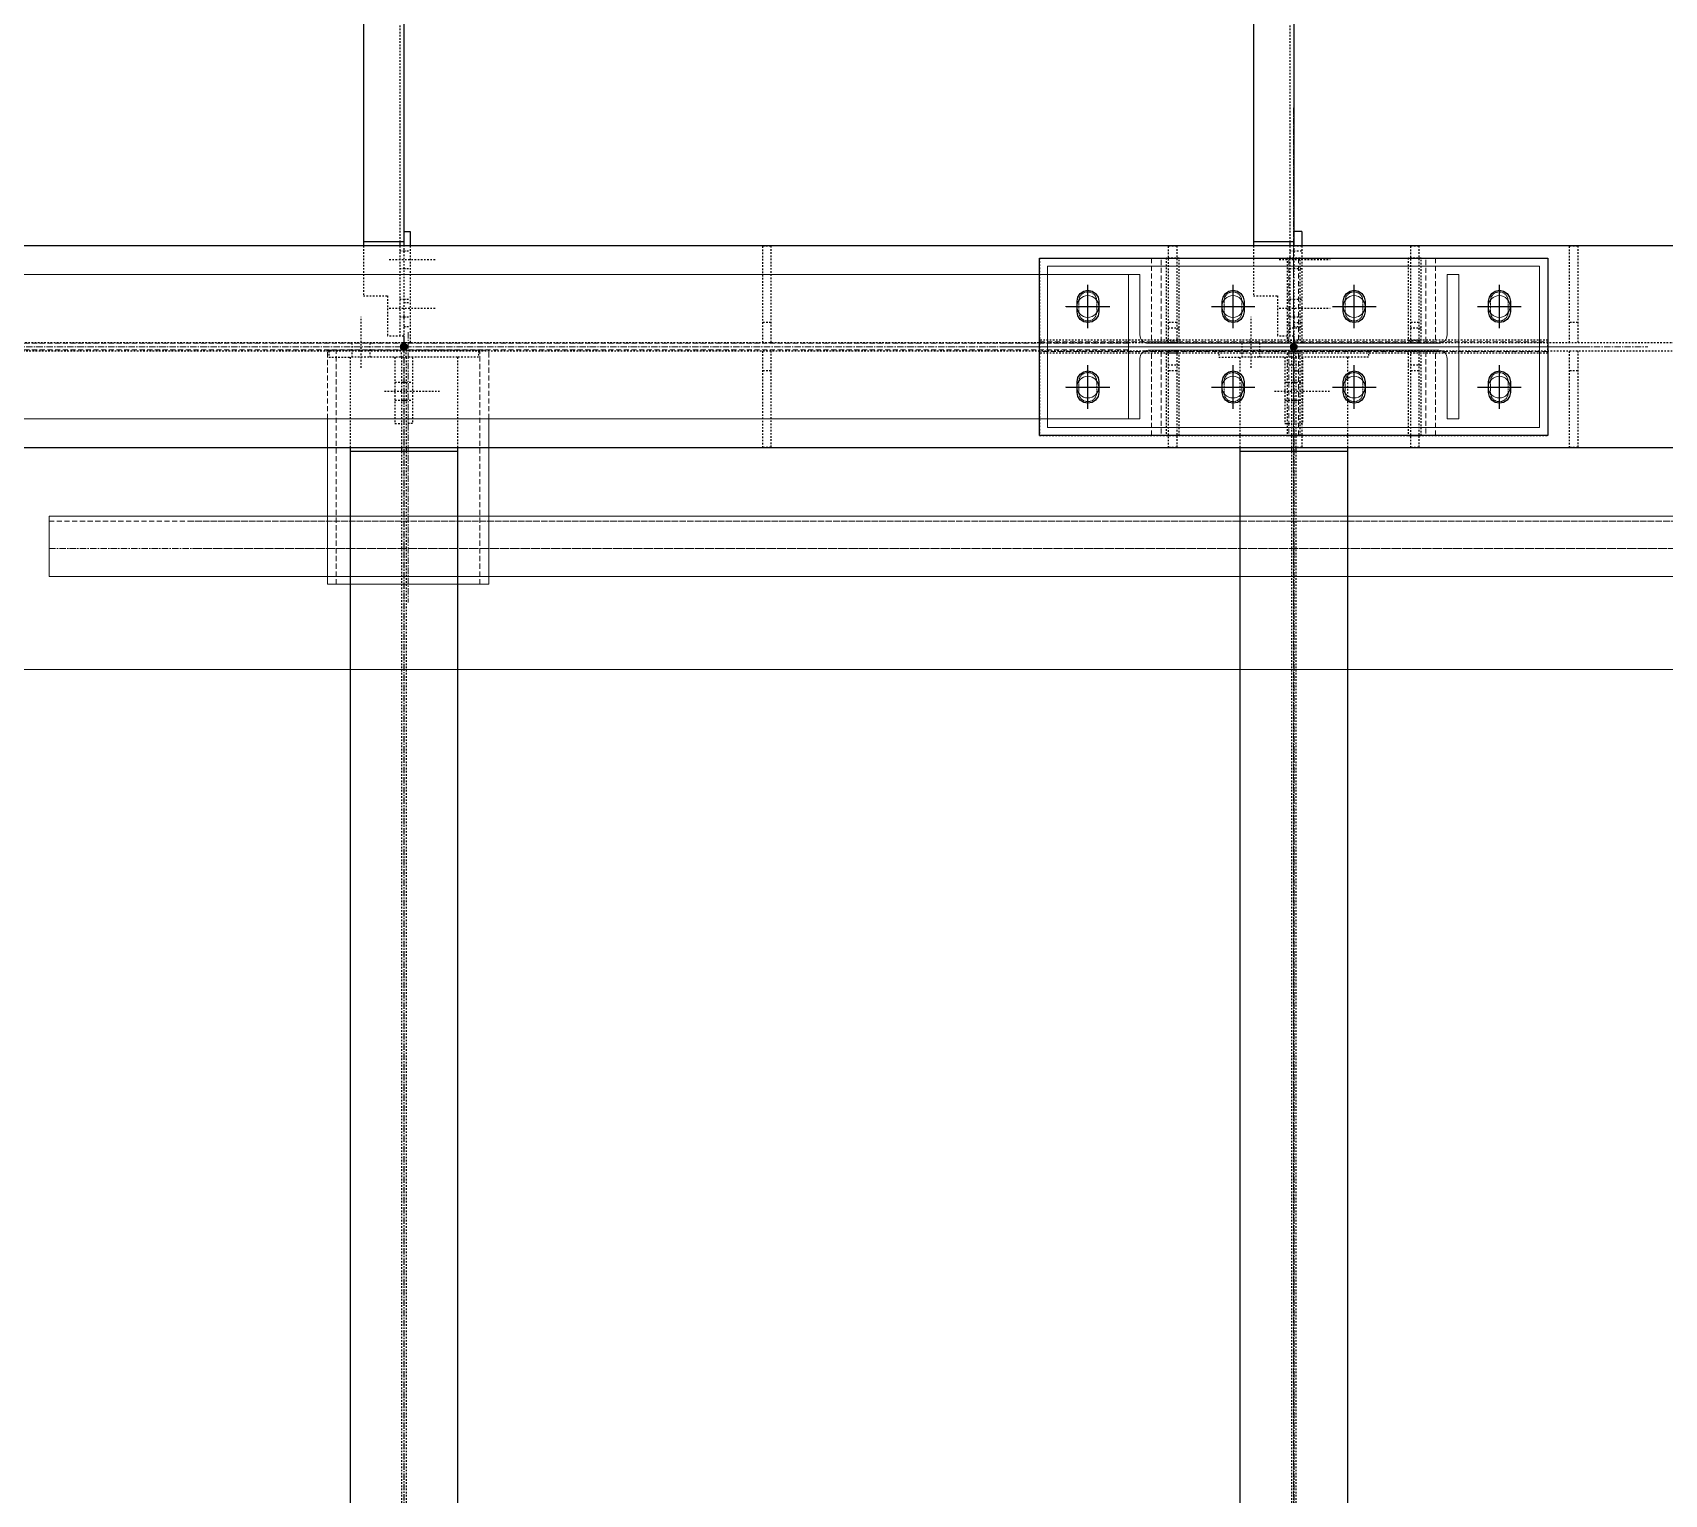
# Model space of a CAD drawing. Header units: millimetres. Extents: x -1319 to 21258, y 11161 to 27532.
# Drawn here: x 9667 to 11689, y 17259 to 19071 of the extents above; entities that cross this region are included whole.
import ezdxf

# ---------------------------------------------------------------- set-up
doc = ezdxf.new("R2010")
doc.units = ezdxf.units.MM
for name, pattern in [('CENTER', [12.7, 7.9375, -1.5875, 1.5875, -1.5875]), ('DXK_LINE_DOT2', [3.9198, 1.9599, -1.9599]), ('HIDDEN', [9.525, 6.35, -3.175])]:
    doc.linetypes.add(name, pattern=pattern)
for name, color, linetype in [('1', 7, 'Continuous'), ('2', 7, 'Continuous'), ('4', 7, 'Continuous')]:
    doc.layers.add(name, color=color, linetype=linetype)
for name, color, linetype, lineweight in [('Belt', 4, 'Continuous', 9), ('CEN', 1, 'CENTER', 9), ('HIDDDEN', 3, 'HIDDEN', 9), ('HIDDEN', 3, 'HIDDEN', 9), ('MAIN OBJECT', 2, 'Continuous', 18), ('STR25', 30, 'Continuous', 5), ('STRUC-25HD', 3, 'HIDDEN', 5)]:
    doc.layers.add(name, color=color, linetype=linetype, lineweight=lineweight)

# ---------------------------------------------------------------- blocks, each defined once
blk = doc.blocks.new('A$Cfeb8c868')
at = {"layer": '4', "linetype": 'Continuous'}
for points in [[(4400, -4804, -1), (4400, -4796, -1)], [(4400, -4804, -1), (4400, -4796, -1)], [(5503, -4804, -1), (5503, -4796, -1)], [(5503, -4804, -1), (5503, -4796, -1)]]:
    blk.add_hatch(color=4, dxfattribs=at).paths.add_polyline_path(points)
at = {"layer": '1', "color": 4, "linetype": 'DXK_LINE_DOT2'}
for p, q in [((4395, -4178.2), (4395, -4670)), ((5498, -4178.2), (5498, -4670)), ((4400, -4670), (4400, -4787)), ((5503, -4670), (5503, -4787)), ((4845, -4675), (3855, -4675)), ((4350, -4675), (4350, -4737)), ((4395, -4675), (4395, -4787)), ((4395, -4681), (4400, -4681)), ((4400, -4681), (4408, -4681)), ((4408, -4675), (4408, -4795)), ((4845, -4795), (4845, -4675)), ((4845, -4675), (4855, -4675)), ((5503, -4675), (4855, -4675)), ((4855, -4675), (4855, -4795)), ((5188, -4690), (5188, -4910)), ((5188, -4690), (5818, -4690)), ((5345, -4690), (5345, -4792)), ((5361, -4690), (5345, -4690)), ((5348, -4795), (5348, -4675)), ((5348, -4675), (5358, -4675)), ((5358, -4675), (5358, -4795)), ((5361, -4792), (5361, -4690)), ((5453, -4675), (5453, -4737)), ((5495, -4690), (5495, -4792)), ((5511, -4690), (5495, -4690)), ((5498, -4675), (5498, -4787)), ((5498, -4681), (5503, -4681)), ((5503, -4675), (5513, -4675)), ((5503, -4681), (5513, -4681)), ((5511, -4792), (5511, -4690)), ((5845, -4675), (5513, -4675)), ((5513, -4675), (5513, -4795)), ((5645, -4690), (5645, -4792)), ((5661, -4690), (5645, -4690)), ((5648, -4795), (5648, -4675)), ((5648, -4675), (5658, -4675)), ((5658, -4675), (5658, -4795)), ((5661, -4792), (5661, -4690)), ((5818, -4690), (5818, -4910)), ((5845, -4795), (5845, -4675)), ((5845, -4675), (5855, -4675)), ((6014, -4675), (5855, -4675)), ((5855, -4675), (5855, -4795)), ((4382, -4692), (4440, -4692)), ((4395, -4703), (4400, -4703)), ((4400, -4703), (4408, -4703)), ((5485, -4692), (5548, -4692)), ((5498, -4703), (5503, -4703)), ((5503, -4703), (5513, -4703)), ((4350, -4737), (4380, -4737)), ((4380, -4737), (4380, -4787)), ((4382, -4752), (4440, -4752)), ((4395, -4741), (4400, -4741)), ((4400, -4741), (4408, -4741)), ((4400, -4745), (4408, -4745)), ((5453, -4737), (5483, -4737)), ((5483, -4737), (5483, -4787)), ((5485, -4752), (5548, -4752)), ((5498, -4741), (5503, -4741)), ((5503, -4741), (5513, -4741)), ((4347.2, -4826), (4347.2, -4763)), ((4395, -4763), (4400, -4763)), ((4400, -4763), (4408, -4763)), ((4855, -4770), (4845, -4770)), ((5358, -4770), (5348, -4770)), ((5450.2, -4826), (5450.2, -4763)), ((5498, -4763), (5503, -4763)), ((5503, -4763), (5513, -4763)), ((5503, -4770), (5513, -4770)), ((5658, -4770), (5648, -4770)), ((5855, -4770), (5845, -4770)), ((4400, -4787), (4380, -4787)), ((4400, -4775), (4408, -4775)), ((5188, -4808), (5188, -4792)), ((5818, -4792), (5188, -4792)), ((5361, -4777), (5345, -4777)), ((5345, -4792), (5361, -4792)), ((5503, -4787), (5483, -4787)), ((5511, -4777), (5495, -4777)), ((5495, -4792), (5511, -4792)), ((5503, -4775), (5513, -4775)), ((5661, -4777), (5645, -4777)), ((5645, -4792), (5661, -4792)), ((5818, -4808), (5818, -4792)), ((8370, -4795), (-125, -4795)), ((-125, -4805), (8370, -4805)), ((4307.1, -4805), (4307.1, -4813)), ((4307.1, -4813), (4333.4, -4813)), ((4466.6, -4813), (4333.4, -4813)), ((4333.4, -4813), (4333.4, -4925)), ((4336.2, -4805), (4336.2, -4795)), ((4336.2, -4813), (4336.2, -4805)), ((4358.2, -4805), (4358.2, -4795)), ((4358.2, -4813), (4358.2, -4805)), ((4389.1, -4813), (4389.1, -4895)), ((4397.1, -4813), (4397.1, -4805)), ((4397.1, -4813), (4397.1, -4925)), ((4408, -4795), (4400, -4795)), ((4402.8, -4813), (4402.8, -4805)), ((4402.8, -4813), (4402.8, -4925)), ((4410.9, -4813), (4410.9, -4895)), ((4466.6, -4813), (4466.6, -4925)), ((4492.8, -4813), (4466.6, -4813)), ((4492.8, -4805), (4492.8, -4813)), ((4845, -4925), (4845, -4805)), ((4855, -4805), (4855, -4925)), ((5818, -4808), (5188, -4808)), ((5361, -4808), (5345, -4808)), ((5345, -4808), (5345, -4910)), ((5358, -4795), (5348, -4795)), ((5348, -4925), (5348, -4805)), ((5348, -4805), (5358, -4805)), ((5358, -4805), (5358, -4925)), ((5361, -4910), (5361, -4808)), ((5410.1, -4805), (5410.1, -4813)), ((5410.1, -4813), (5436.4, -4813)), ((5569.6, -4813), (5436.4, -4813)), ((5436.4, -4813), (5436.4, -4925)), ((5439.2, -4805), (5439.2, -4795)), ((5439.2, -4813), (5439.2, -4805)), ((5461.2, -4805), (5461.2, -4795)), ((5461.2, -4813), (5461.2, -4805)), ((5492.2, -4813), (5492.2, -4895)), ((5511, -4808), (5495, -4808)), ((5495, -4808), (5495, -4910)), ((5500.1, -4813), (5500.1, -4805)), ((5500.1, -4813), (5500.1, -4925)), ((5513, -4795), (5503, -4795)), ((5503, -4805), (5513, -4805)), ((5505.8, -4813), (5505.8, -4805)), ((5505.8, -4813), (5505.8, -4925)), ((5511, -4910), (5511, -4808)), ((5513, -4805), (5513, -4925)), ((5513.9, -4813), (5513.9, -4895)), ((5595.8, -4813), (5569.6, -4813)), ((5569.6, -4813), (5569.6, -4925)), ((5595.8, -4805), (5595.8, -4813)), ((5661, -4808), (5645, -4808)), ((5645, -4808), (5645, -4910)), ((5658, -4795), (5648, -4795)), ((5648, -4925), (5648, -4805)), ((5648, -4805), (5658, -4805)), ((5658, -4805), (5658, -4925)), ((5661, -4910), (5661, -4808)), ((5845, -4925), (5845, -4805)), ((5855, -4805), (5855, -4925)), ((4855, -4830), (4845, -4830)), ((5361, -4823), (5345, -4823)), ((5358, -4830), (5348, -4830)), ((5511, -4823), (5495, -4823)), ((5503, -4830), (5513, -4830)), ((5661, -4823), (5645, -4823)), ((5658, -4830), (5648, -4830)), ((5855, -4830), (5845, -4830)), ((4389.1, -4844), (4397.1, -4844)), ((4397.1, -4844), (4402.8, -4844)), ((4402.8, -4844), (4410.9, -4844)), ((5492.2, -4844), (5500.1, -4844)), ((5500.1, -4844), (5505.8, -4844)), ((5505.8, -4844), (5513.9, -4844)), ((4376.1, -4855), (4444.1, -4855)), ((4389.1, -4866), (4397.1, -4866)), ((4397.1, -4866), (4402.8, -4866)), ((4402.8, -4866), (4410.9, -4866)), ((5479.1, -4855), (5547.2, -4855)), ((5492.2, -4866), (5500.1, -4866)), ((5500.1, -4866), (5505.8, -4866)), ((5505.8, -4866), (5513.9, -4866)), ((4389.1, -4895), (4397.1, -4895)), ((4410.9, -4895), (4402.8, -4895)), ((5188, -4910), (5818, -4910)), ((5345, -4910), (5361, -4910)), ((5492.2, -4895), (5500.1, -4895)), ((5495, -4910), (5511, -4910)), ((5513.9, -4895), (5505.8, -4895)), ((5645, -4910), (5661, -4910)), ((3855, -4925), (4845, -4925)), ((4397.1, -4930), (4397.1, -7680.5)), ((4402.8, -4930), (4402.8, -7680.5)), ((4855, -4925), (4845, -4925)), ((4855, -4925), (5845, -4925)), ((5358, -4925), (5348, -4925)), ((5500.1, -4930), (5500.1, -7680.5)), ((5513, -4925), (5503, -4925)), ((5505.8, -4930), (5505.8, -7680.5)), ((5658, -4925), (5648, -4925)), ((5855, -4925), (5845, -4925)), ((5855, -4925), (5993, -4925))]:
    blk.add_line(p, q, dxfattribs=at)
at = {"layer": '2', "color": 4, "linetype": 'Continuous'}
for p, q in [((4350, -4173.2), (4350, -4675)), ((4400, -4178.2), (4400, -4670)), ((5453, -4173.2), (5453, -4675)), ((5503, -4178.2), (5503, -4670)), ((4400, -4670), (4350, -4670)), ((4395, -4670), (4395, -4675)), ((4400, -4657), (4408, -4657)), ((4400, -4670), (4400, -4675)), ((4408, -4657), (4408, -4675)), ((5503, -4670), (5453, -4670)), ((5498, -4670), (5498, -4675)), ((5513, -4657), (5503, -4657)), ((5503, -4670), (5503, -4675)), ((5513, -4657), (5513, -4675)), ((8370, -4675), (-125, -4675)), ((5188, -4910), (5188, -4690)), ((5188, -4690), (5818, -4690)), ((5818, -4690), (5818, -4910)), ((5238.5, -4733.9), (5242.8, -4731)), ((5242.8, -4731), (5248, -4730)), ((5248, -4777), (5248, -4723)), ((5248, -4730), (5248, -4730)), ((5248, -4730), (5253.2, -4731)), ((5253.2, -4731), (5257.5, -4733.9)), ((5418.5, -4733.9), (5422.8, -4731)), ((5422.8, -4731), (5428, -4730)), ((5428, -4777), (5428, -4723)), ((5428, -4730), (5428, -4730)), ((5428, -4730), (5433.2, -4731)), ((5433.2, -4731), (5437.5, -4733.9)), ((5568.5, -4733.9), (5572.8, -4731)), ((5572.8, -4731), (5578, -4730)), ((5578, -4777), (5578, -4723)), ((5578, -4730), (5578, -4730)), ((5578, -4730), (5583.2, -4731)), ((5583.2, -4731), (5587.5, -4733.9)), ((5748.5, -4734), (5752.8, -4731)), ((5752.8, -4731), (5758, -4730)), ((5758, -4777), (5758, -4723)), ((5758, -4730), (5758, -4730)), ((5758, -4730), (5763.2, -4731)), ((5763.2, -4731), (5767.5, -4734)), ((5221, -4750), (5275, -4750)), ((5234.5, -4743.5), (5235.5, -4738.3)), ((5234.5, -4756.5), (5234.5, -4743.5)), ((5235.5, -4738.3), (5238.5, -4733.9)), ((5257.5, -4733.9), (5260.5, -4738.3)), ((5260.5, -4738.3), (5261.5, -4743.5)), ((5261.5, -4743.5), (5261.5, -4756.5)), ((5401, -4750), (5455, -4750)), ((5414.5, -4743.5), (5415.5, -4738.3)), ((5414.5, -4756.5), (5414.5, -4743.5)), ((5415.5, -4738.3), (5418.5, -4733.9)), ((5437.5, -4733.9), (5440.5, -4738.3)), ((5440.5, -4738.3), (5441.5, -4743.5)), ((5441.5, -4743.5), (5441.5, -4756.5)), ((5551, -4750), (5605, -4750)), ((5564.5, -4743.5), (5565.5, -4738.3)), ((5564.5, -4756.5), (5564.5, -4743.5)), ((5565.5, -4738.3), (5568.5, -4733.9)), ((5587.5, -4733.9), (5590.5, -4738.3)), ((5590.5, -4738.3), (5591.5, -4743.5)), ((5591.5, -4743.5), (5591.5, -4756.5)), ((5731, -4750), (5785, -4750)), ((5744.5, -4743.5), (5745.5, -4738.3)), ((5744.5, -4756.5), (5744.5, -4743.5)), ((5745.5, -4738.3), (5748.5, -4734)), ((5767.5, -4734), (5770.5, -4738.3)), ((5770.5, -4738.3), (5771.5, -4743.5)), ((5771.5, -4743.5), (5771.5, -4756.5)), ((5235.5, -4761.6), (5234.5, -4756.5)), ((5238.5, -4766), (5235.5, -4761.6)), ((5242.8, -4768.9), (5238.5, -4766)), ((5248, -4770), (5242.8, -4768.9)), ((5253.2, -4768.9), (5248, -4770)), ((5248, -4770), (5248, -4770)), ((5257.5, -4766), (5253.2, -4768.9)), ((5260.5, -4761.6), (5257.5, -4766)), ((5261.5, -4756.5), (5260.5, -4761.6)), ((5415.5, -4761.6), (5414.5, -4756.5)), ((5418.5, -4766), (5415.5, -4761.6)), ((5422.8, -4769), (5418.5, -4766)), ((5428, -4770), (5422.8, -4769)), ((5433.2, -4769), (5428, -4770)), ((5428, -4770), (5428, -4770)), ((5437.5, -4766), (5433.2, -4769)), ((5440.5, -4761.6), (5437.5, -4766)), ((5441.5, -4756.5), (5440.5, -4761.6)), ((5565.5, -4761.7), (5564.5, -4756.5)), ((5568.5, -4766), (5565.5, -4761.7)), ((5572.8, -4769), (5568.5, -4766)), ((5578, -4770), (5572.8, -4769)), ((5583.2, -4769), (5578, -4770)), ((5578, -4770), (5578, -4770)), ((5587.5, -4766), (5583.2, -4769)), ((5590.5, -4761.7), (5587.5, -4766)), ((5591.5, -4756.5), (5590.5, -4761.7)), ((5745.5, -4761.7), (5744.5, -4756.5)), ((5748.5, -4766.1), (5745.5, -4761.7)), ((5752.8, -4769), (5748.5, -4766.1)), ((5758, -4770), (5752.8, -4769)), ((5763.2, -4769), (5758, -4770)), ((5758, -4770), (5758, -4770)), ((5767.5, -4766.1), (5763.2, -4769)), ((5770.5, -4761.7), (5767.5, -4766.1)), ((5771.5, -4756.5), (5770.5, -4761.7)), ((5238.4, -4833.9), (5242.8, -4831)), ((5242.8, -4831), (5248, -4830)), ((5248, -4877), (5248, -4823)), ((5248, -4830), (5248, -4830)), ((5248, -4830), (5253.2, -4831)), ((5253.2, -4831), (5257.5, -4833.9)), ((5418.4, -4833.9), (5422.8, -4831)), ((5422.8, -4831), (5428, -4830)), ((5428, -4877), (5428, -4823)), ((5428, -4830), (5428, -4830)), ((5428, -4830), (5433.2, -4831)), ((5433.2, -4831), (5437.5, -4833.9)), ((5568.4, -4833.9), (5572.8, -4831)), ((5572.8, -4831), (5578, -4830)), ((5578, -4877), (5578, -4823)), ((5578, -4830), (5578, -4830)), ((5578, -4830), (5583.2, -4831)), ((5583.2, -4831), (5587.5, -4833.9)), ((5748.4, -4834), (5752.8, -4831)), ((5752.8, -4831), (5758, -4830)), ((5758, -4877), (5758, -4823)), ((5758, -4830), (5758, -4830)), ((5758, -4830), (5763.2, -4831)), ((5763.2, -4831), (5767.5, -4834)), ((5221, -4850), (5275, -4850)), ((5234.5, -4843.5), (5235.5, -4838.3)), ((5234.5, -4856.5), (5234.5, -4843.5)), ((5235.5, -4838.3), (5238.4, -4833.9)), ((5257.5, -4833.9), (5260.5, -4838.3)), ((5260.5, -4838.3), (5261.5, -4843.5)), ((5261.5, -4843.5), (5261.5, -4856.5)), ((5401, -4850), (5455, -4850)), ((5414.5, -4843.5), (5415.5, -4838.3)), ((5414.5, -4856.5), (5414.5, -4843.5)), ((5415.5, -4838.3), (5418.4, -4833.9)), ((5437.5, -4833.9), (5440.5, -4838.3)), ((5440.5, -4838.3), (5441.5, -4843.5)), ((5441.5, -4843.5), (5441.5, -4856.5)), ((5551, -4850), (5605, -4850)), ((5564.5, -4843.5), (5565.5, -4838.3)), ((5564.5, -4856.5), (5564.5, -4843.5)), ((5565.5, -4838.3), (5568.4, -4833.9)), ((5587.5, -4833.9), (5590.5, -4838.3)), ((5590.5, -4838.3), (5591.5, -4843.5)), ((5591.5, -4843.5), (5591.5, -4856.5)), ((5731, -4850), (5785, -4850)), ((5744.5, -4843.5), (5745.5, -4838.3)), ((5744.5, -4856.5), (5744.5, -4843.5)), ((5745.5, -4838.3), (5748.4, -4834)), ((5767.5, -4834), (5770.5, -4838.3)), ((5770.5, -4838.3), (5771.5, -4843.5)), ((5771.5, -4843.5), (5771.5, -4856.5)), ((5235.5, -4861.6), (5234.5, -4856.5)), ((5238.4, -4866), (5235.5, -4861.6)), ((5242.8, -4868.9), (5238.4, -4866)), ((5248, -4870), (5242.8, -4868.9)), ((5253.2, -4868.9), (5248, -4870)), ((5248, -4870), (5248, -4870)), ((5257.5, -4866), (5253.2, -4868.9)), ((5260.5, -4861.6), (5257.5, -4866)), ((5261.5, -4856.5), (5260.5, -4861.6)), ((5415.5, -4861.6), (5414.5, -4856.5)), ((5418.4, -4866), (5415.5, -4861.6)), ((5422.8, -4869), (5418.4, -4866)), ((5428, -4870), (5422.8, -4869)), ((5433.2, -4869), (5428, -4870)), ((5428, -4870), (5428, -4870)), ((5437.5, -4866), (5433.2, -4869)), ((5440.5, -4861.6), (5437.5, -4866)), ((5441.5, -4856.5), (5440.5, -4861.6)), ((5565.5, -4861.7), (5564.5, -4856.5)), ((5568.4, -4866), (5565.5, -4861.7)), ((5572.8, -4869), (5568.4, -4866)), ((5578, -4870), (5572.8, -4869)), ((5583.2, -4869), (5578, -4870)), ((5578, -4870), (5578, -4870)), ((5587.5, -4866), (5583.2, -4869)), ((5590.5, -4861.7), (5587.5, -4866)), ((5591.5, -4856.5), (5590.5, -4861.7)), ((5745.5, -4861.7), (5744.5, -4856.5)), ((5748.4, -4866.1), (5745.5, -4861.7)), ((5752.8, -4869), (5748.4, -4866.1)), ((5758, -4870), (5752.8, -4869)), ((5763.2, -4869), (5758, -4870)), ((5758, -4870), (5758, -4870)), ((5767.5, -4866.1), (5763.2, -4869)), ((5770.5, -4861.7), (5767.5, -4866.1)), ((5771.5, -4856.5), (5770.5, -4861.7)), ((5818, -4910), (5188, -4910)), ((-125, -4925), (5993, -4925)), ((4333.4, -4925), (4333.4, -7685.5)), ((4466.6, -4930), (4333.4, -4930)), ((4397.1, -4925), (4397.1, -4930)), ((4402.8, -4925), (4402.8, -4930)), ((4466.6, -4925), (4466.6, -7685.5)), ((5436.4, -4925), (5436.4, -7685.5)), ((5569.6, -4930), (5436.4, -4930)), ((5500.1, -4925), (5500.1, -4930)), ((5505.8, -4925), (5505.8, -4930)), ((5569.6, -4925), (5569.6, -7685.5))]:
    blk.add_line(p, q, dxfattribs=at)
at = {"layer": '4', "color": 4, "linetype": 'CENTER'}
for p, q in [((4400, -4178.2), (4400, -4670)), ((5503, -4178.2), (5503, -4670)), ((4400, -4787), (4400, -4800)), ((5503, -4787), (5503, -4800)), ((4400, -4800), (4400, -7800)), ((5503, -4800), (5503, -7800))]:
    blk.add_line(p, q, dxfattribs=at)
at = {"layer": '4', "color": 4, "linetype": 'Continuous'}
for centre in [(4400, -4800), (4400, -4800), (5503, -4800), (5503, -4800)]:
    blk.add_circle(centre, 4, dxfattribs=at)
blk = doc.blocks.new('A$C8184bacf')
at = {"layer": 'Belt', "color": 1}
blk.add_line((15503.8, -5200, 448149754.8), (2588.1, -5200, 448149754.8), dxfattribs=at)
at = {"layer": 'CEN', "color": 1}
for p, q in [((5502.8, -4503.9, 448149760.3), (5502.8, -8096.1, 448149760.3)), ((5502.8, -4643.6, 448149760.3), (5502.8, -4956.4, 448149760.3)), ((5502.8, -4665.6, 448149760.3), (5502.8, -4934.4, 448149760.3)), ((5247.8, -4776.1, 453584272.4), (5247.8, -4723.9, 453584272.4)), ((5247.8, -4770, 448149760.3), (5247.8, -4730, 448149760.3)), ((5427.7, -4770, 448149760.3), (5427.7, -4730, 448149760.3)), ((5427.8, -4776.1, 453584272.4), (5427.8, -4723.9, 453584272.4)), ((5577.8, -4776.1, 453584272.4), (5577.8, -4723.9, 453584272.4)), ((5577.9, -4770, 448149760.3), (5577.9, -4730, 448149760.3)), ((5757.8, -4776.1, 453584272.4), (5757.8, -4723.9, 453584272.4)), ((5757.8, -4770, 448149760.3), (5757.8, -4730, 448149760.3)), ((5220.3, -4750, 453584272.4), (5274, -4750, 453584272.4)), ((5221.7, -4750, 448149760.3), (5273.9, -4750, 448149760.3)), ((5453.8, -4750, 453584272.4), (5401.5, -4750, 453584272.4)), ((5401.6, -4750, 448149760.3), (5453.8, -4750, 448149760.3)), ((5604, -4750, 448149760.3), (5551.7, -4750, 448149760.3)), ((5551.8, -4750, 453584272.4), (5604, -4750, 453584272.4)), ((5731.7, -4750, 448149760.3), (5783.9, -4750, 448149760.3)), ((5731.8, -4750, 453584272.4), (5784, -4750, 453584272.4)), ((4405.3, -4781.7, 7498900601.5), (4405.3, -5117.1, 7498900601.5)), ((3055.6, -4800, 448149760.3), (5941.9, -4800, 448149760.3)), ((5142.8, -4800, 448149760.3), (5862.8, -4800, 448149760.3)), ((5151.2, -4800, 448149760.3), (5854.4, -4800, 448149760.3)), ((5247.8, -4823.9, 453584272.4), (5247.8, -4876.1, 453584272.4)), ((5247.8, -4870, 448149760.3), (5247.8, -4830, 448149760.3)), ((5427.7, -4870, 448149760.3), (5427.7, -4830, 448149760.3)), ((5427.8, -4823.9, 453584272.4), (5427.8, -4876.1, 453584272.4)), ((5577.8, -4823.9, 453584272.4), (5577.8, -4876.1, 453584272.4)), ((5577.9, -4870, 448149760.3), (5577.9, -4830, 448149760.3)), ((5757.8, -4823.9, 453584272.4), (5757.8, -4876.1, 453584272.4)), ((5757.8, -4870, 448149760.3), (5757.8, -4830, 448149760.3)), ((5274, -4850, 453584272.4), (5220.3, -4850, 453584272.4)), ((5273.9, -4850, 448149760.3), (5221.7, -4850, 448149760.3)), ((5401.5, -4850, 453584272.4), (5453.8, -4850, 453584272.4)), ((5453.8, -4850, 448149760.3), (5401.6, -4850, 448149760.3)), ((5551.7, -4850, 448149760.3), (5604, -4850, 448149760.3)), ((5604, -4850, 453584272.4), (5551.8, -4850, 453584272.4)), ((5783.9, -4850, 448149760.3), (5731.7, -4850, 448149760.3)), ((5784, -4850, 453584272.4), (5731.8, -4850, 453584272.4)), ((3960.5, -5050, 448149754.8), (11884.2, -5050, 448149754.8)), ((15503.6, -5050, 448149754.8), (4136.2, -5050, 448149754.8))]:
    blk.add_line(p, q, dxfattribs=at)
at = {"layer": 'HIDDDEN', "color": 1}
for p, q in [((4305.3, -4889.4, 7498900601.5), (4305.3, -4804.4, 7498900601.5)), ((4305.3, -4804.4, 7498900601.5), (4505.3, -4804.4, 7498900601.5)), ((4316.4, -5094.3, 7498900601.5), (4316.4, -4804.4, 7498900601.5)), ((4494.3, -5094.3, 7498900601.5), (4494.3, -4804.4, 7498900601.5)), ((4505.3, -4889.4, 7498900601.5), (4505.3, -4804.4, 7498900601.5))]:
    blk.add_line(p, q, dxfattribs=at)
at = {"layer": 'HIDDEN', "color": 1, "ltscale": 0.2}
for p, q in [((5236.8, -4743, 448149760.3), (5236.8, -4757, 448149760.3)), ((5258.8, -4757, 448149760.3), (5258.8, -4743, 448149760.3)), ((5416.7, -4757, 448149760.3), (5416.7, -4743, 448149760.3)), ((5438.7, -4743, 448149760.3), (5438.7, -4757, 448149760.3)), ((5566.8, -4743, 448149760.3), (5566.8, -4757, 448149760.3)), ((5588.8, -4757, 448149760.3), (5588.8, -4743, 448149760.3)), ((5746.8, -4743, 448149760.3), (5746.8, -4757, 448149760.3)), ((5768.8, -4757, 448149760.3), (5768.8, -4743, 448149760.3)), ((5236.8, -4857, 448149760.3), (5236.8, -4843, 448149760.3)), ((5258.8, -4843, 448149760.3), (5258.8, -4857, 448149760.3)), ((5416.7, -4843, 448149760.3), (5416.7, -4857, 448149760.3)), ((5438.7, -4857, 448149760.3), (5438.7, -4843, 448149760.3)), ((5566.8, -4857, 448149760.3), (5566.8, -4843, 448149760.3)), ((5588.8, -4843, 448149760.3), (5588.8, -4857, 448149760.3)), ((5746.8, -4857, 448149760.3), (5746.8, -4843, 448149760.3)), ((5768.8, -4843, 448149760.3), (5768.8, -4857, 448149760.3))]:
    blk.add_line(p, q, dxfattribs=at)
at = {"layer": 'HIDDEN', "color": 1}
for p, q in [((5298.1, -4795.7, 448149760.3), (3298.1, -4795.7, 448149760.3)), ((5298.1, -4803.8, 448149760.3), (3298.1, -4803.8, 448149760.3)), ((3960.5, -5016.1, 9241202660.3), (11884.2, -5016.1, 9241202660.3)), ((15503.5, -5016.1, 7498900601.5), (4136.2, -5016.1, 7498900601.5))]:
    blk.add_line(p, q, dxfattribs=at)
at = {"layer": 'HIDDEN', "color": 1, "ltscale": 0.2}
for centre, start, end in [((5247.8, -4743, 448149760.3), 0, 180), ((5427.7, -4743, 448149760.3), 0, 180), ((5577.8, -4743, 448149760.3), 0, 180), ((5757.8, -4743, 448149760.3), 0, 180), ((5247.8, -4757, 448149760.3), 180, 0), ((5427.7, -4757, 448149760.3), 180, 0), ((5577.8, -4757, 448149760.3), 180, 0), ((5757.8, -4757, 448149760.3), 180, 0), ((5247.8, -4843, 448149760.3), 0, 180), ((5427.7, -4843, 448149760.3), 0, 180), ((5577.8, -4843, 448149760.3), 0, 180), ((5757.8, -4843, 448149760.3), 0, 180), ((5247.8, -4857, 448149760.3), 180, 0), ((5427.7, -4857, 448149760.3), 180, 0), ((5577.8, -4857, 448149760.3), 180, 0), ((5757.8, -4857, 448149760.3), 180, 0)]:
    blk.add_arc(centre, 11, start, end, dxfattribs=at)
at = {"layer": 'MAIN OBJECT', "color": 1}
for p, q in [((5298.1, -4710.6, 448149760.3), (3298.1, -4710.6, 448149760.3)), ((5298.1, -4889.4, 448149760.3), (5298.1, -4710.6, 448149760.3)), ((5298.1, -4710.6, 448149760.3), (5312.4, -4710.6, 448149760.3)), ((5312.4, -4710.6, 448149760.3), (5312.4, -4785.4, 448149760.3)), ((5693.2, -4785.4, 448149760.3), (5693.2, -4710.6, 448149760.3)), ((5693.2, -4710.6, 448149760.3), (5707.5, -4710.6, 448149760.3)), ((5707.5, -4710.6, 448149760.3), (5707.5, -4889.4, 448149760.3)), ((5322.6, -4795.6, 448149760.3), (5683, -4795.6, 448149760.3)), ((5683, -4804.4, 448149760.3), (5322.6, -4804.4, 448149760.3)), ((5312.4, -4814.6, 448149760.3), (5312.4, -4889.4, 448149760.3)), ((5693.2, -4889.4, 448149760.3), (5693.2, -4814.6, 448149760.3)), ((5298.1, -4889.4, 448149760.3), (3298.1, -4889.4, 448149760.3)), ((4305.3, -5094.3, 7498900601.5), (4305.3, -4889.4, 7498900601.5)), ((4505.3, -5094.3, 7498900601.5), (4505.3, -4889.4, 7498900601.5)), ((5312.4, -4889.4, 448149760.3), (5298.1, -4889.4, 448149760.3)), ((5707.5, -4889.4, 448149760.3), (5693.2, -4889.4, 448149760.3)), ((3960.5, -5085, 448149754.8), (3960.5, -5010, 448149754.8)), ((3960.5, -5010, 448149754.8), (11884.2, -5010, 448149754.8)), ((15503.5, -5010, 448149754.8), (4136.2, -5010, 448149754.8)), ((3960.5, -5085, 448149754.8), (11884.2, -5085, 448149754.8)), ((15503.6, -5085, 448149754.8), (4136.2, -5085, 448149754.8)), ((4505.3, -5094.3, 7498900601.5), (4305.3, -5094.3, 7498900601.5))]:
    blk.add_line(p, q, dxfattribs=at)
at = {"layer": 'MAIN OBJECT', "color": 1, "ltscale": 0.2}
for p, q in [((5197.8, -4700, 442715248.2), (5807.8, -4700, 442715248.2)), ((5197.8, -4900, 442715248.2), (5197.8, -4700, 442715248.2)), ((5807.8, -4700, 442715248.2), (5807.8, -4900, 442715248.2)), ((5807.8, -4900, 442715248.2), (5197.8, -4900, 442715248.2))]:
    blk.add_line(p, q, dxfattribs=at)
at = {"layer": 'MAIN OBJECT', "color": 1}
for centre in [(5247.8, -4750, 448150274), (5427.7, -4750, 448149754.6), (5577.9, -4750, 448149754.6), (5757.8, -4750, 448150274), (5247.8, -4850, 448150274), (5427.7, -4850, 448149754.6), (5577.9, -4850, 448149754.6), (5757.8, -4850, 448150274)]:
    blk.add_circle(centre, 13.5, dxfattribs=at)
for centre, start, end in [((5322.6, -4785.4, 448149760.3), 180, 270), ((5683, -4785.4, 448149760.3), 270, 0), ((5322.6, -4814.6, 448149760.3), 90, 180), ((5683, -4814.6, 448149760.3), 0, 90)]:
    blk.add_arc(centre, 10.2, start, end, dxfattribs=at)
at = {"layer": 'STR25', "color": 1, "ltscale": 0.2}
for p, q in [((5187.8, -4690, 448149760.3), (5817.8, -4690, 448149760.3)), ((5187.8, -4910, 448149760.3), (5187.8, -4690, 448149760.3)), ((5817.8, -4690, 448149760.3), (5817.8, -4910, 448149760.3)), ((5817.8, -4910, 448149760.3), (5187.8, -4910, 448149760.3))]:
    blk.add_line(p, q, dxfattribs=at)
at = {"layer": 'STRUC-25HD', "color": 1}
for p, q in [((5338.8, -4690, 448149760.3), (5326.8, -4690, 448149760.3)), ((5326.8, -4690, 448149760.3), (5326.8, -4794, 448149760.3)), ((5338.8, -4794, 448149760.3), (5338.8, -4690, 448149760.3)), ((5496.8, -4690, 448149760.3), (5508.8, -4690, 448149760.3)), ((5496.8, -4794, 448149760.3), (5496.8, -4690, 448149760.3)), ((5508.8, -4690, 448149760.3), (5508.8, -4794, 448149760.3)), ((5666.8, -4690, 448149760.3), (5678.8, -4690, 448149760.3)), ((5666.8, -4794, 448149760.3), (5666.8, -4690, 448149760.3)), ((5678.8, -4690, 448149760.3), (5678.8, -4794, 448149760.3)), ((5187.8, -4806, 448149760.3), (5187.8, -4794, 448149760.3)), ((5187.8, -4794, 448149760.3), (5817.8, -4794, 448149760.3)), ((5817.8, -4806, 448149760.3), (5187.8, -4806, 448149760.3)), ((5326.8, -4794, 448149760.3), (5338.8, -4794, 448149760.3)), ((5326.8, -4910, 448149760.3), (5326.8, -4806, 448149760.3)), ((5326.8, -4806, 448149760.3), (5338.8, -4806, 448149760.3)), ((5338.8, -4806, 448149760.3), (5338.8, -4910, 448149760.3)), ((5508.8, -4794, 448149760.3), (5496.8, -4794, 448149760.3)), ((5508.8, -4806, 448149760.3), (5496.8, -4806, 448149760.3)), ((5496.8, -4806, 448149760.3), (5496.8, -4910, 448149760.3)), ((5508.8, -4910, 448149760.3), (5508.8, -4806, 448149760.3)), ((5678.8, -4794, 448149760.3), (5666.8, -4794, 448149760.3)), ((5678.8, -4806, 448149760.3), (5666.8, -4806, 448149760.3)), ((5666.8, -4806, 448149760.3), (5666.8, -4910, 448149760.3)), ((5678.8, -4910, 448149760.3), (5678.8, -4806, 448149760.3)), ((5817.8, -4794, 448149760.3), (5817.8, -4806, 448149760.3)), ((5338.8, -4910, 448149760.3), (5326.8, -4910, 448149760.3)), ((5496.8, -4910, 448149760.3), (5508.8, -4910, 448149760.3)), ((5666.8, -4910, 448149760.3), (5678.8, -4910, 448149760.3))]:
    blk.add_line(p, q, dxfattribs=at)

msp = doc.modelspace()

# ---------------------------------------------------------------- block references
for name in ['A$C8184bacf', 'A$Cfeb8c868']:
    msp.add_blockref(name, (5726.8, 23482))

doc.saveas('drawing.dxf')
